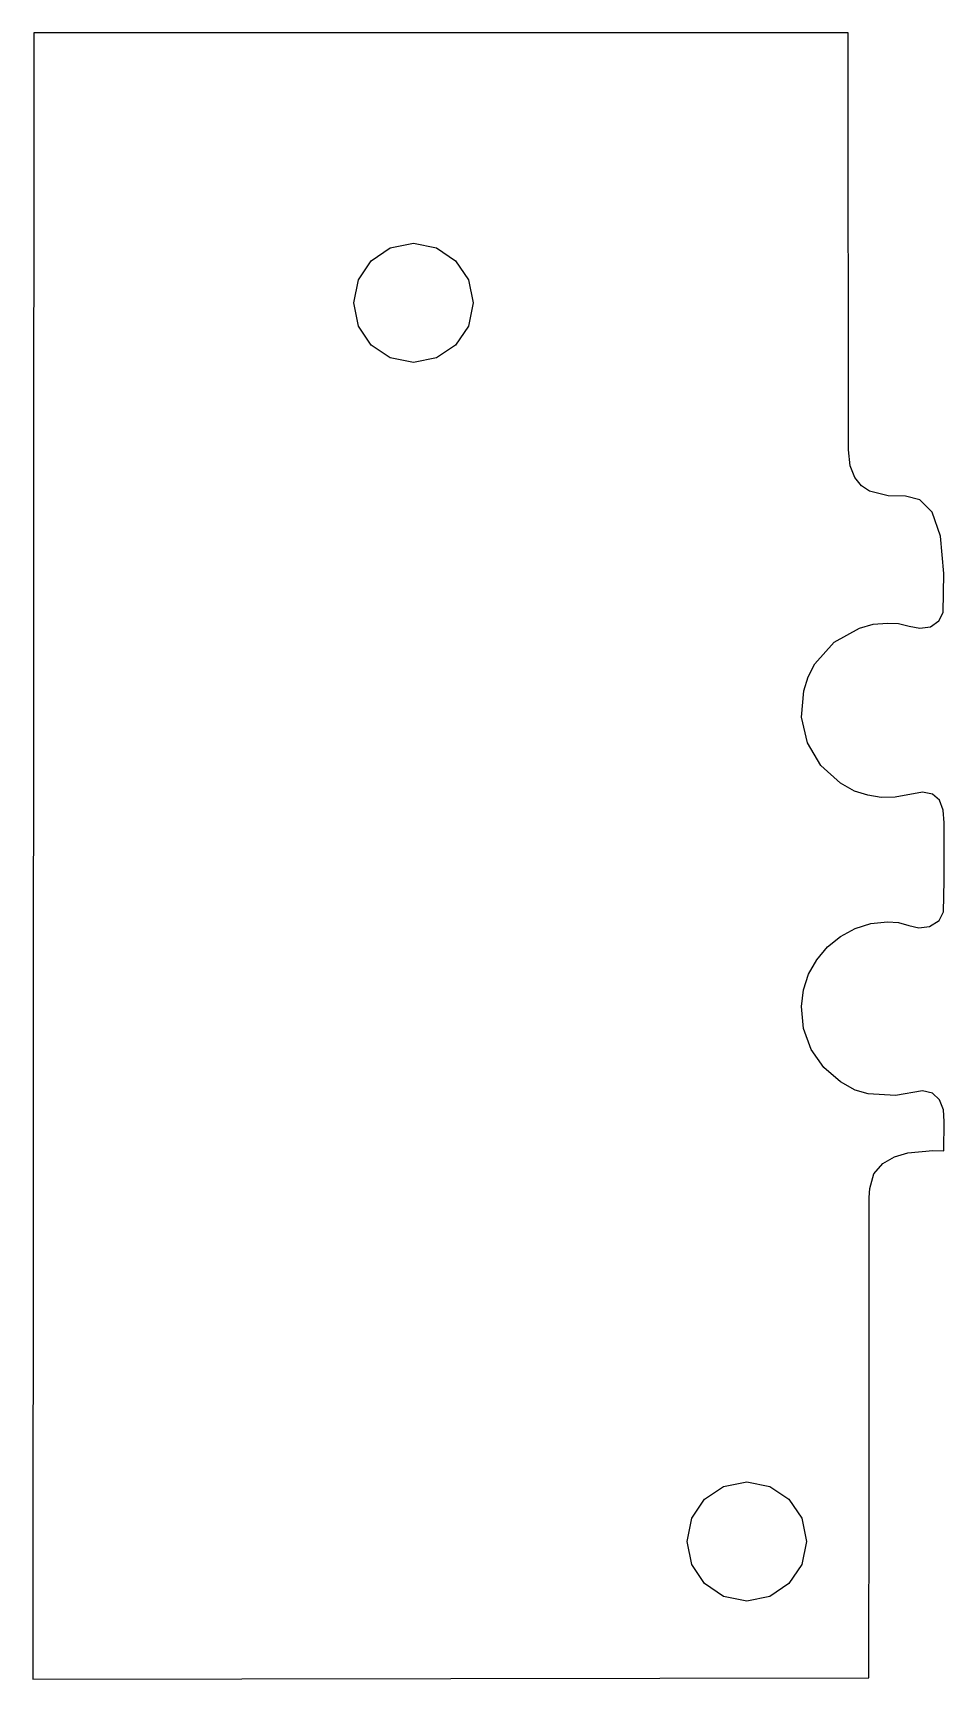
# Model space of a CAD drawing. Extents: x 0 to 52.8, y 0 to 95.3.
import ezdxf

# ---------------------------------------------------------------- set-up
doc = ezdxf.new("R2010")
doc.units = 0

msp = doc.modelspace()

# ---------------------------------------------------------------- linework, layer by layer
at = {"layer": 'Layer 1'}
for p, q in [((0.050177, 95.2792), (0.000047, -0.0003)), ((47.207, 95.2793), (0.050177, 95.2792)), ((47.206911, 93.91445), (47.207, 95.2793)), ((47.230161, 71.14735), (47.206911, 93.91445)), ((20.687534, 82.835782), (22.0328, 83.1074)), ((22.0328, 83.1074), (23.378066, 82.835782)), ((22.0328, 83.1074), (22.0328, 83.1074)), ((18.848298, 80.996546), (19.588975, 82.095105)), ((19.588975, 82.095105), (20.687534, 82.835782)), ((23.378066, 82.835782), (24.476625, 82.095105)), ((24.476625, 82.095105), (25.217302, 80.996546)), ((18.57668, 79.65128), (18.848298, 80.996546)), ((25.217302, 80.996546), (25.48892, 79.65128)), ((18.848298, 78.306014), (18.57668, 79.65128)), ((25.48892, 79.65128), (25.217302, 78.306014)), ((19.588975, 77.207455), (18.848298, 78.306014)), ((25.217302, 78.306014), (24.476625, 77.207455)), ((20.687534, 76.466778), (19.588975, 77.207455)), ((24.476625, 77.207455), (23.378066, 76.466778)), ((22.0328, 76.19516), (20.687534, 76.466778)), ((23.378066, 76.466778), (22.0328, 76.19516)), ((47.324584, 70.222975), (47.230161, 71.14735)), ((47.583339, 69.539261), (47.324584, 70.222975)), ((47.969654, 69.06002), (47.583339, 69.539261)), ((48.446757, 68.749062), (47.969654, 69.06002)), ((49.526245, 68.487247), (48.446757, 68.749062)), ((50.527631, 68.46431), (49.526245, 68.487247)), ((51.360266, 68.254395), (50.527631, 68.46431)), ((52.068494, 67.531776), (51.360266, 68.254395)), ((52.560649, 66.157147), (52.068494, 67.531776)), ((52.745071, 63.9912), (52.560649, 66.157147)), ((52.696491, 61.73707), (52.745071, 63.9912)), ((47.857386, 60.832147), (48.658104, 61.048824)), ((48.658104, 61.048824), (49.481703, 61.11592)), ((49.481703, 61.11592), (50.116046, 61.092185)), ((50.116046, 61.092185), (50.741093, 60.947276)), ((51.982323, 60.90146), (52.460915, 61.247227)), ((52.460915, 61.247227), (52.696491, 61.73707)), ((46.403042, 60.008462), (47.857386, 60.832147)), ((50.741093, 60.947276), (51.361599, 60.833074)), ((51.361599, 60.833074), (51.982323, 60.90146)), ((45.275572, 58.761692), (46.403042, 60.008462)), ((44.883445, 58.016157), (45.275572, 58.761692)), ((44.509296, 55.682198), (44.631873, 57.20866)), ((44.631873, 57.20866), (44.883445, 58.016157)), ((44.856243, 54.191291), (44.509296, 55.682198)), ((45.624435, 52.871941), (44.856243, 54.191291)), ((46.765593, 51.86015), (45.624435, 52.871941)), ((47.580646, 51.397463), (46.765593, 51.86015)), ((48.345343, 51.16717), (47.580646, 51.397463)), ((49.121499, 51.029548), (48.345343, 51.16717)), ((49.919717, 51.04461), (49.121499, 51.029548)), ((51.503803, 51.33305), (49.919717, 51.04461)), ((52.092153, 51.220647), (51.503803, 51.33305)), ((52.49091, 50.865765), (52.092153, 51.220647)), ((52.709531, 50.299721), (52.49091, 50.865765)), ((52.757473, 49.55383), (52.709531, 50.299721)), ((52.759573, 46.22174), (52.757473, 49.55383)), ((52.717137, 44.412101), (52.759573, 46.22174)), ((48.520236, 43.735544), (49.48742, 43.82964)), ((49.48742, 43.82964), (50.112246, 43.7922)), ((51.91208, 43.5511), (52.477601, 43.915764)), ((52.477601, 43.915764), (52.717137, 44.412101)), ((46.014329, 42.372631), (46.759397, 42.9832)), ((46.759397, 42.9832), (47.602798, 43.445451)), ((47.602798, 43.445451), (48.520236, 43.735544)), ((50.112246, 43.7922), (50.710045, 43.617774)), ((50.710045, 43.617774), (51.302697, 43.479645)), ((51.302697, 43.479645), (51.91208, 43.5511)), ((45.391885, 41.637586), (46.014329, 42.372631)), ((44.916358, 40.801904), (45.391885, 41.637586)), ((44.612042, 39.889425), (44.916358, 40.801904)), ((44.50323, 38.92399), (44.612042, 39.889425)), ((44.623607, 37.648255), (44.50323, 38.92399)), ((45.063394, 36.444354), (44.623607, 37.648255)), ((45.788696, 35.392611), (45.063394, 36.444354)), ((46.76562, 34.57335), (45.788696, 35.392611)), ((47.619796, 34.077603), (46.76562, 34.57335)), ((48.365, 33.87572), (47.619796, 34.077603)), ((49.944026, 33.777496), (48.365, 33.87572)), ((51.50176, 34.0478), (49.944026, 33.777496)), ((52.095638, 33.915883), (51.50176, 34.0478)), ((52.500661, 33.528005), (52.095638, 33.915883)), ((52.720168, 32.954705), (52.500661, 33.528005)), ((52.7575, 32.26652), (52.720168, 32.954705)), ((52.7451, 30.56946), (52.7575, 32.26652)), ((50.667462, 30.466188), (52.099634, 30.598736)), ((52.099634, 30.598736), (52.7451, 30.56946)), ((48.698624, 29.24084), (49.204924, 29.841253)), ((49.204924, 29.841253), (49.892718, 30.235929)), ((49.892718, 30.235929), (50.667462, 30.466188)), ((48.46836, 28.39337), (48.698624, 29.24084)), ((48.4234, 27.8642), (48.46836, 28.39337)), ((48.423417, 10.9624), (48.4234, 27.8642)), ((38.885975, 10.413205), (39.984534, 11.153882)), ((39.984534, 11.153882), (41.3298, 11.4255)), ((41.3298, 11.4255), (42.675066, 11.153882)), ((41.3298, 11.4255), (41.3298, 11.4255)), ((42.675066, 11.153882), (43.773625, 10.413205)), ((48.399647, 0.0695), (48.423417, 10.9624)), ((38.145298, 9.314646), (38.885975, 10.413205)), ((43.773625, 10.413205), (44.514302, 9.314646)), ((37.87368, 7.96938), (38.145298, 9.314646)), ((44.514302, 9.314646), (44.78592, 7.96938)), ((38.145298, 6.624114), (37.87368, 7.96938)), ((44.78592, 7.96938), (44.514302, 6.624114)), ((38.885975, 5.525555), (38.145298, 6.624114)), ((44.514302, 6.624114), (43.773625, 5.525555)), ((39.984534, 4.784878), (38.885975, 5.525555)), ((41.3298, 4.51326), (39.984534, 4.784878)), ((42.675066, 4.784878), (41.3298, 4.51326)), ((43.773625, 5.525555), (42.675066, 4.784878)), ((0.000047, -0.0003), (48.399647, 0.0695))]:
    msp.add_line(p, q, dxfattribs=at)

doc.saveas('drawing.dxf')
